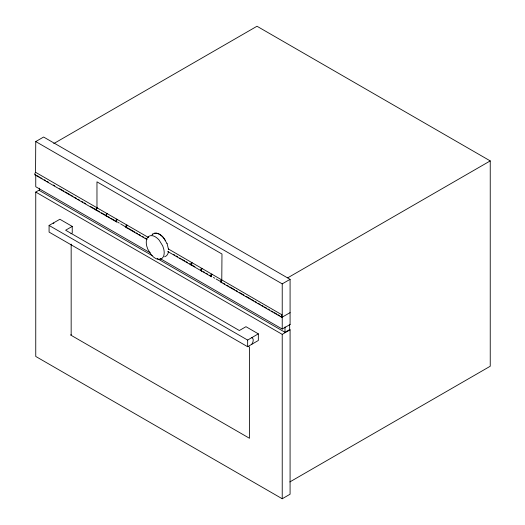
<?xml version="1.0" encoding="UTF-8"?>
<svg xmlns="http://www.w3.org/2000/svg" width="525" height="525" viewBox="0 0 525 525"><rect width="100%" height="100%" fill="white"/><g stroke="black" fill="none" stroke-linecap="round" stroke-linejoin="round"><path stroke-width="0.79" d="M168.413 251.462C168.295 253.785 166.904 256.154 164.548 256.784M247.669 340.049L247.623 346.71L49.081 232.083L49.081 225.442L59.876 219.26L72.24 226.4L72.24 233.034L70.921 233.802M251.678 344.321L251.934 344.065A5.007 2.894 -60 0 0 251.757 337.687L251.718 337.66M151.961 235.075L152.827 234.025M160.059 258.497L282.227 329.031L290.082 324.496L290.082 279.333L43.614 137.032L35.752 141.566L35.562 172.554A1.522 0.879 -60 0 0 34.762 174.215A1.522 0.879 -60 0 0 35.562 174.956M97.374 207.992L97.178 208.13A1.522 0.879 -60 0 0 96.383 209.79A1.522 0.879 -60 0 0 97.178 210.532L96.764 210.289A1.522 0.879 -60 0 1 95.97 209.554A1.522 0.879 -60 0 1 96.764 207.893L96.757 207.624M106.883 213.478L106.687 213.623A1.522 0.879 -60 0 0 105.893 215.283A1.522 0.879 -60 0 0 106.687 216.024L107.1 216.261A1.522 0.879 -60 0 1 106.306 215.519A1.522 0.879 -60 0 1 107.1 213.859L107.297 213.721M117.226 219.45L117.029 219.594A1.522 0.879 -60 0 0 116.228 221.248A1.522 0.879 -60 0 0 117.029 221.99L117.226 221.904M127.148 225.179L126.952 225.323A1.522 0.879 -60 0 0 126.157 226.984A1.522 0.879 -60 0 0 126.952 227.719L127.148 227.64M192.202 262.736L192.006 262.881A1.522 0.879 -60 0 0 191.212 264.541A1.522 0.879 -60 0 0 192.006 265.283M202.125 268.472L201.935 268.61A1.522 0.879 -60 0 0 201.134 270.27A1.522 0.879 -60 0 0 201.935 271.012M212.054 274.201L211.857 274.339A1.522 0.879 -60 0 0 211.063 275.999A1.522 0.879 -60 0 0 211.857 276.741M53.773 143.581L257.001 26.25L490.238 160.906L490.238 366.24L289.839 481.937M285.41 327.193L284.996 326.957L284.996 332.292L289.669 329.595L290.082 329.831L290.082 494.215L282.227 498.75L35.752 356.449L35.752 192.071L38.942 190.234L152.237 255.642M72.24 226.4L65.625 230.219L239.354 330.52L245.969 326.701L258.333 333.841L258.333 340.476L247.623 346.71M70.547 335.062L71.164 334.707M287.713 277.83L490.238 160.906M35.752 141.566L282.227 283.868L290.082 279.333M168.459 249.014L282.03 314.856A1.522 0.879 -60 0 0 281.236 316.516A1.522 0.879 -60 0 0 282.03 317.251L290.082 312.637M258.333 333.841L247.623 340.069L49.081 225.442M35.752 192.071L282.227 334.366L290.082 329.831M152.703 234.098L154.593 233.198L156.693 233.179A12.311 7.107 60 0 1 163.544 237.681L166.963 243.502M191.789 264.961L191.592 265.04A1.522 0.879 -60 0 1 190.798 264.305A1.522 0.879 -60 0 1 191.592 262.644L191.789 264.141M201.712 270.69L201.521 270.769A1.522 0.879 -60 0 1 200.721 270.034A1.522 0.879 -60 0 1 201.521 268.373L201.712 269.87M221.563 282.148L221.366 282.233A1.522 0.879 -60 0 1 220.572 281.492A1.522 0.879 -60 0 1 221.366 279.832L221.563 281.328M154.468 233.271L156.575 233.244A12.311 7.12 59.9 0 1 163.439 237.74L165.388 240.417M35.752 172.403L148.634 237.582M37.163 175.685L39.27 176.905M40.681 177.719L42.085 178.526M44.198 179.747L45.603 180.561M47.014 181.374L48.418 182.182M53.34 185.03L54.751 185.837M59.673 188.685L63.892 191.12M65.303 191.933L70.225 194.775M71.636 195.589L73.041 196.396M74.445 197.21L76.558 198.43M77.962 199.244L79.373 200.051M81.48 201.272L82.891 202.086M84.295 202.899L85.706 203.707M90.628 206.555L94.848 208.989M98.05 210.84L99.409 211.621M101.45 212.802L104.849 214.764M107.979 216.569L109.338 217.357M110.696 218.137L114.772 220.493M117.902 222.298L119.26 223.086M120.619 223.867L126.538 227.482A1.522 0.879 -60 0 1 125.744 226.741A1.522 0.879 -60 0 1 126.538 225.081L126.735 226.577M127.844 228.04L134.774 232.043M136.165 232.844L137.55 233.645M138.935 234.445L140.326 235.246M142.406 236.447L143.791 237.248M145.176 238.048L146.567 238.849M173.368 254.323L174.786 255.143M176.203 255.957L177.621 256.777M179.747 258.005L181.164 258.825M182.582 259.639L184.708 260.866M186.119 261.686L187.537 262.507M189.663 263.734L191.08 264.548M192.202 265.197L194.919 266.766M203.49 271.714L204.848 272.495M206.207 273.282L207.565 274.063M209.6 275.244L211.444 276.504A1.522 0.879 -60 0 1 210.65 275.763A1.522 0.879 -60 0 1 211.444 274.103L211.641 275.599M213.412 277.443L214.771 278.224M216.129 279.011L221.977 282.384M223.394 283.205L224.812 284.025M226.938 285.252L228.355 286.072M229.773 286.886L234.734 289.754M236.152 290.574L237.569 291.388M239.695 292.615L243.948 295.076M246.074 296.303L250.333 298.758M251.751 299.572L253.877 300.805M255.294 301.619L256.712 302.439M258.129 303.26L260.256 304.487M261.673 305.301L263.091 306.121M264.508 306.941L266.634 308.168M268.052 308.989L269.469 309.803M271.596 311.03L273.013 311.85M274.431 312.67L276.557 313.897M277.974 314.718L279.392 315.532M280.809 316.352L282.227 317.172M35.077 174.91L96.278 210.249M96.698 210.486L106.207 215.978M106.621 216.215L116.13 221.707M126.472 227.679L147.072 239.571M167.672 251.462L191.113 265M191.527 265.237L201.036 270.729M201.449 270.966L210.965 276.458M221.301 282.43L281.551 317.212M290.082 324.496L289.669 324.26L289.669 329.595M150.111 252.755L35.752 186.736L35.752 174.871M157.205 258.51L285.41 332.528M53.222 223.059L53.261 223.079A5.007 2.894 -60 0 1 53.891 223.401M248.062 346.257L249.48 347.071L249.48 438.277L71.164 335.324L71.164 244.118M167.035 243.357L168.525 249.467M282.227 283.868L282.227 329.031M282.227 334.366L282.227 498.75M96.968 207.743L96.968 181.84L221.977 254.015L221.78 280.074A1.522 0.879 -60 0 0 220.986 281.728A1.522 0.879 -60 0 0 221.78 282.47M39.355 188.186L39.355 190.47M148.483 236.532L147.184 238.101A13.538 7.816 60 0 0 146.731 246.028L147.761 249.132L151.252 254.809A12.311 7.107 60 0 0 158.104 259.311L160.204 259.291L161.969 258.464L163.275 256.889A13.538 7.816 60 0 0 163.728 248.968L162.691 245.864L159.206 240.188A12.311 7.107 60 0 0 152.348 235.686L150.248 235.705L148.483 236.532M116.812 219.214L116.616 219.352A1.522 0.879 -60 0 0 115.815 221.012A1.522 0.879 -60 0 0 116.616 221.753L116.812 219.214"/></g></svg>
